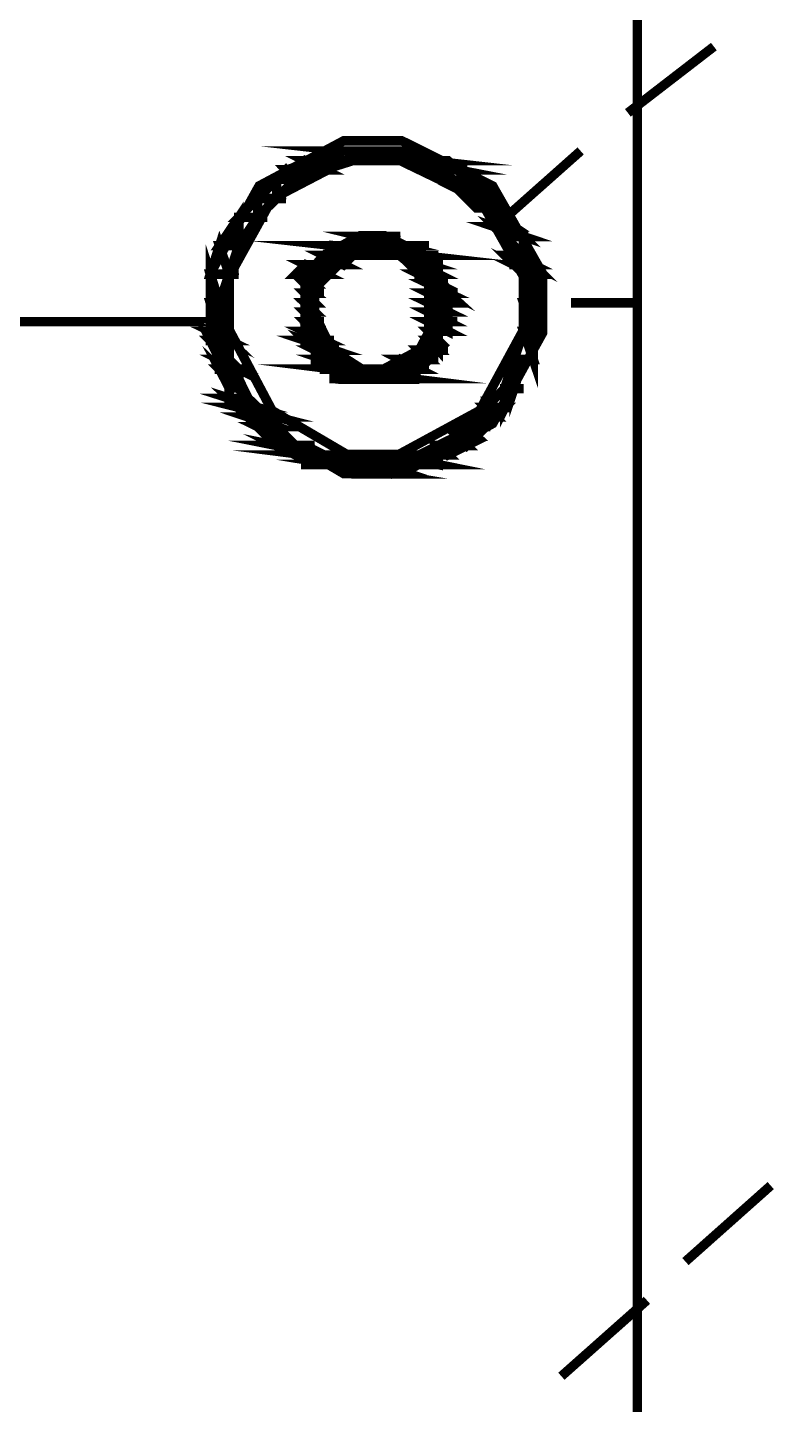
# Model space of a CAD drawing. Extents: x 0 to 210, y 0 to 297.
# Drawn here: x 144.78 to 148.12, y 234.61 to 240.76 of the extents above; entities that cross this region are included whole.
import ezdxf

# ---------------------------------------------------------------- set-up
doc = ezdxf.new("R2010")
doc.units = 0
doc.header["$MEASUREMENT"] = 0
doc.layers.add('C00-00-00-BLACK', color=7, linetype='Continuous')
doc.layers.add('CFF-00-00', color=1, linetype='Continuous')

msp = doc.modelspace()

# ---------------------------------------------------------------- linework, layer by layer
at = {"layer": 'C00-00-00-BLACK', "const_width": 0.0423}
for points in [[(147.505, 231.648), (147.505, 251.699)], [(147.463, 240.38), (147.847, 240.676)], [(146.87, 239.871), (147.252, 240.21)], [(147.209, 239.532), (147.505, 239.532)], [(147.72, 235.252), (148.101, 235.591)], [(147.166, 234.74), (147.548, 235.079)]]:
    msp.add_lwpolyline(points, dxfattribs=at)
for points in [[(147.082, 239.532), (147.082, 239.663), (146.859, 240.054), (146.454, 240.255), (146.32, 240.255), (146.193, 240.255), (145.816, 240.054), (145.598, 239.663), (145.598, 239.532), (145.598, 239.398), (145.816, 238.993), (146.193, 238.77), (146.32, 238.77), (146.454, 238.77), (146.859, 238.993), (147.082, 239.398), (147.082, 239.532)], [(146.49, 240.21), (146.193, 240.21), (146.574, 240.167), (146.49, 240.21)], [(146.193, 240.21), (146.574, 240.167), (146.064, 240.167), (146.193, 240.21)], [(146.235, 240.21), (146.49, 240.21), (146.193, 240.21), (146.235, 240.21)], [(146.32, 240.21), (146.447, 240.21), (146.235, 240.21), (146.32, 240.21)], [(146.447, 240.21), (146.235, 240.21), (146.49, 240.21), (146.447, 240.21)], [(146.997, 239.532), (146.997, 239.649), (146.801, 239.996), (146.44, 240.17), (146.32, 240.17), (146.208, 240.17), (145.874, 239.996), (145.682, 239.649), (145.682, 239.532), (145.682, 239.412), (145.874, 239.051), (146.208, 238.855), (146.32, 238.855), (146.44, 238.855), (146.801, 239.051), (146.997, 239.412), (146.997, 239.532)], [(146.021, 240.167), (146.105, 240.126), (145.978, 240.126), (146.021, 240.167)], [(146.235, 240.167), (146.021, 240.167), (146.105, 240.126), (146.235, 240.167)], [(146.064, 240.167), (146.616, 240.167), (146.021, 240.167), (146.064, 240.167)], [(146.021, 240.167), (146.616, 240.167), (146.659, 240.167), (146.021, 240.167)], [(146.616, 240.167), (146.659, 240.167), (146.021, 240.167), (146.616, 240.167)], [(146.235, 240.167), (146.278, 240.167), (146.021, 240.167), (146.235, 240.167)], [(146.235, 240.167), (146.021, 240.167), (146.363, 240.167), (146.235, 240.167)], [(146.574, 240.167), (146.064, 240.167), (146.616, 240.167), (146.574, 240.167)], [(146.659, 240.167), (146.49, 240.167), (146.701, 240.126), (146.659, 240.167)], [(146.49, 240.167), (146.701, 240.126), (146.574, 240.126), (146.49, 240.167)], [(146.616, 240.167), (146.363, 240.167), (146.659, 240.167), (146.616, 240.167)], [(146.363, 240.167), (146.659, 240.167), (146.49, 240.167), (146.363, 240.167)], [(146.574, 240.126), (146.786, 240.041), (146.701, 240.041), (146.574, 240.126)], [(145.894, 240.083), (145.894, 239.998), (145.809, 239.998), (145.894, 240.083)], [(145.936, 240.126), (145.978, 240.083), (145.894, 240.083), (145.936, 240.126)], [(145.978, 240.083), (145.894, 240.083), (145.894, 239.998), (145.978, 240.083)], [(146.064, 240.126), (145.936, 240.126), (145.978, 240.083), (146.064, 240.126)], [(145.978, 240.126), (146.064, 240.126), (145.934, 240.126), (145.978, 240.126)], [(146.105, 240.126), (145.978, 240.126), (146.064, 240.126), (146.105, 240.126)], [(146.701, 240.126), (146.574, 240.126), (146.786, 240.041), (146.701, 240.126)], [(146.574, 240.126), (146.703, 240.126), (146.746, 240.126), (146.574, 240.126)], [(146.703, 240.126), (146.746, 240.126), (146.574, 240.126), (146.703, 240.126)], [(146.701, 240.041), (146.87, 239.956), (146.786, 239.956), (146.701, 240.041)], [(145.809, 239.998), (145.809, 239.914), (145.725, 239.914), (145.809, 239.998)], [(146.827, 240.041), (146.701, 240.041), (146.87, 239.956), (146.827, 240.041)], [(146.827, 240.041), (146.87, 240.041), (146.701, 240.041), (146.827, 240.041)], [(146.827, 240.041), (146.701, 240.041), (146.786, 240.041), (146.827, 240.041)], [(145.725, 239.914), (145.725, 239.787), (145.639, 239.787), (145.725, 239.914)], [(145.809, 239.998), (145.894, 239.998), (145.936, 239.998), (145.809, 239.998)], [(145.894, 239.998), (145.936, 239.998), (145.809, 239.998), (145.894, 239.998)], [(145.894, 239.998), (145.809, 239.998), (145.809, 239.914), (145.894, 239.998)], [(146.827, 239.956), (146.955, 239.871), (146.87, 239.871), (146.827, 239.956)], [(145.725, 239.914), (145.809, 239.914), (145.852, 239.914), (145.725, 239.914)], [(145.809, 239.914), (145.852, 239.914), (145.725, 239.914), (145.809, 239.914)], [(145.809, 239.914), (145.725, 239.914), (145.725, 239.787), (145.809, 239.914)], [(146.913, 239.956), (146.827, 239.956), (146.955, 239.871), (146.913, 239.956)], [(146.87, 239.956), (146.786, 239.956), (146.913, 239.956), (146.87, 239.956)], [(146.786, 239.956), (146.913, 239.956), (146.827, 239.956), (146.786, 239.956)], [(146.87, 239.871), (146.997, 239.828), (146.913, 239.828), (146.87, 239.871)], [(146.913, 239.828), (146.997, 239.744), (146.955, 239.744), (146.913, 239.828)], [(146.955, 239.871), (146.87, 239.871), (146.997, 239.828), (146.955, 239.871)], [(145.639, 239.787), (145.682, 239.66), (145.598, 239.66), (145.639, 239.787)], [(145.598, 239.66), (145.639, 239.532), (145.598, 239.532), (145.598, 239.66)], [(145.725, 239.787), (145.639, 239.787), (145.682, 239.66), (145.725, 239.787)], [(145.639, 239.787), (145.725, 239.787), (145.767, 239.787), (145.639, 239.787)], [(145.725, 239.787), (145.767, 239.787), (145.639, 239.787), (145.725, 239.787)], [(146.531, 239.787), (146.151, 239.787), (146.531, 239.744), (146.531, 239.787)], [(146.659, 239.532), (146.659, 239.586), (146.553, 239.746), (146.378, 239.831), (146.32, 239.831), (146.266, 239.831), (146.108, 239.746), (146.024, 239.586), (146.024, 239.532), (146.024, 239.474), (146.108, 239.3), (146.266, 239.194), (146.32, 239.194), (146.378, 239.194), (146.553, 239.3), (146.659, 239.474), (146.659, 239.532)], [(146.616, 239.532), (146.616, 239.597), (146.393, 239.787), (146.32, 239.787), (146.255, 239.787), (146.064, 239.597), (146.064, 239.532), (146.064, 239.48), (146.142, 239.321), (146.275, 239.236), (146.32, 239.236), (146.372, 239.236), (146.531, 239.321), (146.616, 239.48), (146.616, 239.532)], [(146.278, 239.828), (146.447, 239.787), (146.193, 239.787), (146.278, 239.828)], [(146.404, 239.828), (146.278, 239.828), (146.447, 239.787), (146.404, 239.828)], [(146.151, 239.787), (146.531, 239.744), (146.151, 239.744), (146.151, 239.787)], [(146.193, 239.787), (146.49, 239.787), (146.151, 239.787), (146.193, 239.787)], [(146.531, 239.787), (146.574, 239.787), (146.151, 239.787), (146.531, 239.787)], [(146.531, 239.787), (146.151, 239.787), (146.49, 239.787), (146.531, 239.787)], [(146.447, 239.787), (146.193, 239.787), (146.447, 239.787)], [(146.193, 239.787), (146.447, 239.787), (146.49, 239.787), (146.193, 239.787)], [(146.447, 239.787), (146.193, 239.787), (146.49, 239.787), (146.447, 239.787)], [(146.32, 239.828), (146.363, 239.828), (146.278, 239.828), (146.32, 239.828)], [(146.404, 239.828), (146.447, 239.828), (146.278, 239.828), (146.404, 239.828)], [(146.404, 239.828), (146.278, 239.828), (146.363, 239.828), (146.404, 239.828)], [(146.997, 239.828), (146.913, 239.828), (146.997, 239.744), (146.997, 239.828)], [(146.108, 239.744), (146.193, 239.702), (146.067, 239.702), (146.108, 239.744)], [(146.235, 239.744), (146.108, 239.744), (146.193, 239.702), (146.235, 239.744)], [(146.151, 239.744), (146.235, 239.744), (146.105, 239.744), (146.151, 239.744)], [(146.235, 239.744), (146.105, 239.744), (146.235, 239.744)], [(146.105, 239.744), (146.235, 239.744), (146.278, 239.744), (146.105, 239.744)], [(146.151, 239.744), (146.28, 239.744), (146.323, 239.744), (146.151, 239.744)], [(146.28, 239.744), (146.323, 239.744), (146.151, 239.744), (146.28, 239.744)], [(146.278, 239.744), (146.32, 239.744), (146.151, 239.744), (146.278, 239.744)], [(146.278, 239.744), (146.151, 239.744), (146.32, 239.744), (146.278, 239.744)], [(146.278, 239.744), (146.151, 239.744), (146.235, 239.744), (146.278, 239.744)], [(146.531, 239.744), (146.32, 239.744), (146.531, 239.744)], [(146.32, 239.744), (146.531, 239.744), (146.363, 239.744), (146.32, 239.744)], [(146.574, 239.744), (146.447, 239.744), (146.574, 239.702), (146.574, 239.744)], [(146.363, 239.744), (146.492, 239.744), (146.534, 239.744), (146.363, 239.744)], [(146.492, 239.744), (146.534, 239.744), (146.363, 239.744), (146.492, 239.744)], [(146.531, 239.744), (146.363, 239.744), (146.531, 239.744)], [(146.363, 239.744), (146.531, 239.744), (146.404, 239.744), (146.363, 239.744)], [(146.447, 239.744), (146.574, 239.702), (146.49, 239.702), (146.447, 239.744)], [(146.531, 239.744), (146.404, 239.744), (146.574, 239.744), (146.531, 239.744)], [(146.404, 239.744), (146.574, 239.744), (146.447, 239.744), (146.404, 239.744)], [(146.531, 239.66), (146.616, 239.617), (146.574, 239.617), (146.531, 239.66)], [(146.574, 239.744), (146.447, 239.744), (146.574, 239.744)], [(146.447, 239.744), (146.574, 239.744), (146.616, 239.744), (146.447, 239.744)], [(146.531, 239.702), (146.616, 239.66), (146.531, 239.66), (146.531, 239.702)], [(146.955, 239.702), (147.04, 239.66), (146.997, 239.66), (146.955, 239.702)], [(146.997, 239.744), (146.955, 239.744), (147.04, 239.702), (146.997, 239.744)], [(146.955, 239.744), (147.04, 239.702), (146.955, 239.702), (146.955, 239.744)], [(146.997, 239.66), (147.04, 239.53), (146.997, 239.53), (146.997, 239.66)], [(145.682, 239.66), (145.598, 239.66), (145.639, 239.532), (145.682, 239.66)], [(145.598, 239.66), (145.682, 239.66), (145.725, 239.66), (145.598, 239.66)], [(145.682, 239.66), (145.725, 239.66), (145.598, 239.66), (145.682, 239.66)], [(146.024, 239.702), (146.108, 239.66), (145.981, 239.66), (146.024, 239.702)], [(146.151, 239.702), (146.024, 239.702), (146.108, 239.66), (146.151, 239.702)], [(146.105, 239.66), (146.021, 239.66), (146.064, 239.617), (146.105, 239.66)], [(146.021, 239.66), (146.064, 239.617), (146.021, 239.617), (146.021, 239.66)], [(146.021, 239.66), (146.105, 239.66), (146.148, 239.66), (146.021, 239.66)], [(146.105, 239.66), (146.148, 239.66), (146.021, 239.66), (146.105, 239.66)], [(146.105, 239.702), (146.151, 239.702), (146.064, 239.702), (146.105, 239.702)], [(146.064, 239.702), (146.148, 239.702), (146.19, 239.702), (146.064, 239.702)], [(146.148, 239.702), (146.19, 239.702), (146.064, 239.702), (146.148, 239.702)], [(146.193, 239.702), (146.105, 239.702), (146.151, 239.702), (146.193, 239.702)], [(146.616, 239.702), (146.531, 239.702), (146.616, 239.66), (146.616, 239.702)], [(146.616, 239.66), (146.531, 239.66), (146.616, 239.617), (146.616, 239.66)], [(146.574, 239.702), (146.49, 239.702), (146.616, 239.702), (146.574, 239.702)], [(146.49, 239.702), (146.616, 239.702), (146.531, 239.702), (146.49, 239.702)], [(147.04, 239.702), (146.955, 239.702), (147.04, 239.66), (147.04, 239.702)], [(147.04, 239.66), (146.997, 239.66), (147.04, 239.53), (147.04, 239.66)], [(145.598, 239.532), (145.639, 239.402), (145.598, 239.402), (145.598, 239.532)], [(146.064, 239.617), (146.021, 239.617), (146.064, 239.575), (146.064, 239.617)], [(146.021, 239.617), (146.064, 239.575), (146.021, 239.575), (146.021, 239.617)], [(146.021, 239.575), (146.064, 239.532), (146.021, 239.532), (146.021, 239.575)], [(146.616, 239.617), (146.574, 239.617), (146.662, 239.575), (146.616, 239.617)], [(146.574, 239.617), (146.662, 239.575), (146.574, 239.575), (146.574, 239.617)], [(146.616, 239.617), (146.574, 239.617), (146.616, 239.617)], [(146.574, 239.617), (146.616, 239.617), (146.659, 239.617), (146.574, 239.617)], [(146.997, 239.532), (147.04, 239.402), (146.997, 239.402), (146.997, 239.532)], [(145.639, 239.532), (145.598, 239.532), (145.639, 239.402), (145.639, 239.532)], [(145.598, 239.532), (145.639, 239.532), (145.682, 239.532), (145.598, 239.532)], [(145.639, 239.532), (145.682, 239.532), (145.598, 239.532), (145.639, 239.532)], [(146.064, 239.532), (146.021, 239.532), (146.064, 239.491), (146.064, 239.532)], [(146.064, 239.575), (146.021, 239.575), (146.064, 239.532), (146.064, 239.575)], [(146.021, 239.575), (146.064, 239.575), (146.105, 239.575), (146.021, 239.575)], [(146.064, 239.575), (146.105, 239.575), (146.021, 239.575), (146.064, 239.575)], [(146.021, 239.532), (146.064, 239.491), (146.021, 239.491), (146.021, 239.532)], [(146.659, 239.532), (146.574, 239.532), (146.659, 239.491), (146.659, 239.532)], [(146.659, 239.575), (146.574, 239.575), (146.659, 239.532), (146.659, 239.575)], [(146.574, 239.575), (146.659, 239.532), (146.574, 239.532), (146.574, 239.575)], [(146.662, 239.575), (146.574, 239.575), (146.662, 239.575)], [(146.574, 239.575), (146.662, 239.575), (146.703, 239.575), (146.574, 239.575)], [(146.574, 239.532), (146.659, 239.491), (146.574, 239.491), (146.574, 239.532)], [(147.04, 239.532), (146.997, 239.532), (147.04, 239.402), (147.04, 239.532)], [(146.997, 239.532), (147.04, 239.532), (147.082, 239.532), (146.997, 239.532)], [(147.04, 239.532), (147.082, 239.532), (146.997, 239.532), (147.04, 239.532)], [(146.064, 239.491), (146.021, 239.491), (146.064, 239.448), (146.064, 239.491)], [(146.021, 239.491), (146.064, 239.448), (146.021, 239.448), (146.021, 239.491)], [(146.021, 239.448), (146.064, 239.405), (146.021, 239.405), (146.021, 239.448)], [(146.659, 239.491), (146.574, 239.491), (146.659, 239.448), (146.659, 239.491)], [(146.574, 239.491), (146.659, 239.448), (146.574, 239.448), (146.574, 239.491)], [(145.639, 239.405), (145.598, 239.405), (145.682, 239.364), (145.639, 239.405)], [(145.598, 239.364), (145.682, 239.279), (145.639, 239.279), (145.598, 239.364)], [(145.598, 239.405), (145.682, 239.364), (145.598, 239.364), (145.598, 239.405)], [(146.064, 239.405), (146.021, 239.405), (146.108, 239.364), (146.064, 239.405)], [(146.064, 239.448), (146.021, 239.448), (146.064, 239.405), (146.064, 239.448)], [(146.064, 239.448), (146.021, 239.448), (146.064, 239.448)], [(146.021, 239.448), (146.064, 239.448), (146.105, 239.448), (146.021, 239.448)], [(146.021, 239.405), (146.108, 239.364), (146.021, 239.364), (146.021, 239.405)], [(146.064, 239.405), (146.021, 239.405), (146.064, 239.405)], [(146.021, 239.405), (146.064, 239.405), (146.105, 239.405), (146.021, 239.405)], [(146.659, 239.448), (146.574, 239.448), (146.659, 239.405), (146.659, 239.448)], [(146.616, 239.405), (146.574, 239.405), (146.616, 239.364), (146.616, 239.405)], [(146.574, 239.448), (146.659, 239.405), (146.574, 239.405), (146.574, 239.448)], [(146.574, 239.448), (146.659, 239.448), (146.701, 239.448), (146.574, 239.448)], [(146.659, 239.448), (146.701, 239.448), (146.574, 239.448), (146.659, 239.448)], [(146.574, 239.405), (146.616, 239.364), (146.574, 239.364), (146.574, 239.405)], [(146.616, 239.405), (146.659, 239.405), (146.574, 239.405), (146.616, 239.405)], [(146.616, 239.405), (146.574, 239.405), (146.659, 239.405), (146.616, 239.405)], [(146.997, 239.405), (147.04, 239.279), (146.955, 239.279), (146.997, 239.405)], [(147.04, 239.405), (146.997, 239.405), (147.04, 239.279), (147.04, 239.405)], [(146.997, 239.405), (147.04, 239.405), (147.082, 239.405), (146.997, 239.405)], [(147.04, 239.405), (147.082, 239.405), (146.997, 239.405), (147.04, 239.405)], [(145.682, 239.364), (145.598, 239.364), (145.682, 239.279), (145.682, 239.364)], [(146.105, 239.364), (146.021, 239.364), (146.148, 239.321), (146.105, 239.364)], [(146.021, 239.364), (146.148, 239.321), (146.064, 239.321), (146.021, 239.364)], [(146.108, 239.364), (146.021, 239.364), (146.108, 239.364)], [(146.021, 239.364), (146.108, 239.364), (146.151, 239.364), (146.021, 239.364)], [(146.574, 239.364), (146.616, 239.321), (146.531, 239.321), (146.574, 239.364)], [(146.616, 239.364), (146.574, 239.364), (146.616, 239.321), (146.616, 239.364)], [(146.955, 239.279), (146.955, 239.152), (146.913, 239.152), (146.955, 239.279)], [(145.682, 239.279), (145.639, 239.279), (145.725, 239.236), (145.682, 239.279)], [(145.639, 239.236), (145.725, 239.152), (145.682, 239.152), (145.639, 239.236)], [(145.639, 239.279), (145.725, 239.236), (145.639, 239.236), (145.639, 239.279)], [(146.151, 239.321), (146.067, 239.321), (146.151, 239.279), (146.151, 239.321)], [(146.067, 239.321), (146.151, 239.279), (146.067, 239.279), (146.067, 239.321)], [(146.108, 239.279), (146.235, 239.236), (146.108, 239.236), (146.108, 239.279)], [(146.447, 239.279), (146.531, 239.236), (146.404, 239.236), (146.447, 239.279)], [(146.531, 239.321), (146.574, 239.279), (146.49, 239.279), (146.531, 239.321)], [(146.616, 239.321), (146.531, 239.321), (146.574, 239.279), (146.616, 239.321)], [(146.616, 239.321), (146.531, 239.321), (146.616, 239.321)], [(146.531, 239.321), (146.616, 239.321), (146.659, 239.321), (146.531, 239.321)], [(145.725, 239.236), (145.639, 239.236), (145.725, 239.152), (145.725, 239.236)], [(145.682, 239.191), (145.767, 239.106), (145.682, 239.106), (145.682, 239.191)], [(146.531, 239.236), (146.151, 239.236), (146.49, 239.194), (146.531, 239.236)], [(146.193, 239.279), (146.108, 239.279), (146.235, 239.236), (146.193, 239.279)], [(146.151, 239.279), (146.067, 239.279), (146.151, 239.279)], [(146.067, 239.279), (146.151, 239.279), (146.193, 239.279), (146.067, 239.279)], [(146.151, 239.279), (146.067, 239.279), (146.193, 239.279), (146.151, 239.279)], [(146.067, 239.279), (146.193, 239.279), (146.108, 239.279), (146.067, 239.279)], [(146.278, 239.236), (146.105, 239.236), (146.32, 239.236), (146.278, 239.236)], [(146.105, 239.236), (146.32, 239.236), (146.151, 239.236), (146.105, 239.236)], [(146.278, 239.236), (146.32, 239.236), (146.108, 239.236), (146.278, 239.236)], [(146.278, 239.236), (146.108, 239.236), (146.235, 239.236), (146.278, 239.236)], [(146.151, 239.236), (146.49, 239.194), (146.151, 239.194), (146.151, 239.236)], [(146.151, 239.236), (146.28, 239.236), (146.323, 239.236), (146.151, 239.236)], [(146.28, 239.236), (146.323, 239.236), (146.151, 239.236), (146.28, 239.236)], [(146.363, 239.236), (146.531, 239.236), (146.32, 239.236), (146.363, 239.236)], [(146.404, 239.236), (146.531, 239.236), (146.363, 239.236), (146.404, 239.236)], [(146.531, 239.236), (146.363, 239.236), (146.531, 239.236)], [(146.363, 239.236), (146.531, 239.236), (146.574, 239.236), (146.363, 239.236)], [(146.531, 239.236), (146.363, 239.236), (146.531, 239.236)], [(146.574, 239.279), (146.447, 239.279), (146.531, 239.236), (146.574, 239.279)], [(146.531, 239.236), (146.404, 239.236), (146.531, 239.236)], [(146.49, 239.279), (146.574, 239.279), (146.447, 239.279), (146.49, 239.279)], [(146.49, 239.279), (146.574, 239.279), (146.616, 239.279), (146.49, 239.279)], [(146.574, 239.279), (146.616, 239.279), (146.49, 239.279), (146.574, 239.279)], [(146.574, 239.279), (146.49, 239.279), (146.574, 239.279)], [(146.997, 239.279), (147.04, 239.279), (146.955, 239.279), (146.997, 239.279)], [(146.997, 239.279), (146.955, 239.279), (147.04, 239.279), (146.997, 239.279)], [(146.997, 239.279), (146.955, 239.279), (146.955, 239.152), (146.997, 239.279)], [(145.725, 239.191), (145.682, 239.191), (145.767, 239.106), (145.725, 239.191)], [(146.49, 239.194), (146.151, 239.194), (146.193, 239.194), (146.49, 239.194)], [(146.151, 239.191), (146.49, 239.191), (146.531, 239.191), (146.151, 239.191)], [(146.49, 239.191), (146.193, 239.191), (146.404, 239.191), (146.49, 239.191)], [(146.193, 239.191), (146.404, 239.191), (146.235, 239.191), (146.193, 239.191)], [(146.404, 239.191), (146.235, 239.191), (146.404, 239.191)], [(146.235, 239.191), (146.404, 239.191), (146.447, 239.191), (146.235, 239.191)], [(146.363, 239.191), (146.278, 239.191), (146.235, 239.191), (146.363, 239.191)], [(146.235, 239.191), (146.404, 239.191), (146.363, 239.191), (146.235, 239.191)], [(146.363, 239.191), (146.404, 239.191), (146.278, 239.191), (146.363, 239.191)], [(146.913, 239.149), (146.913, 239.065), (146.827, 239.065), (146.913, 239.149)], [(145.767, 239.106), (145.682, 239.106), (145.809, 239.065), (145.767, 239.106)], [(145.682, 239.106), (145.809, 239.065), (145.725, 239.065), (145.682, 239.106)], [(146.913, 239.149), (146.955, 239.149), (146.997, 239.149), (146.913, 239.149)], [(146.955, 239.149), (146.997, 239.149), (146.913, 239.149), (146.955, 239.149)], [(146.955, 239.149), (146.913, 239.149), (146.913, 239.065), (146.955, 239.149)], [(145.809, 239.065), (145.725, 239.065), (145.894, 239.022), (145.809, 239.065)], [(145.725, 239.065), (145.894, 239.022), (145.767, 239.022), (145.725, 239.065)], [(145.767, 239.022), (145.894, 238.979), (145.809, 238.979), (145.767, 239.022)], [(146.913, 239.065), (146.827, 239.065), (146.87, 239.022), (146.913, 239.065)], [(146.827, 239.065), (146.87, 239.022), (146.827, 239.022), (146.827, 239.065)], [(145.894, 239.022), (145.767, 239.022), (145.894, 238.979), (145.894, 239.022)], [(145.809, 238.979), (145.978, 238.895), (145.894, 238.895), (145.809, 238.979)], [(145.894, 238.979), (145.809, 238.979), (145.978, 238.895), (145.894, 238.979)], [(146.743, 238.979), (146.786, 238.937), (146.701, 238.937), (146.743, 238.979)], [(146.827, 239.022), (146.827, 238.979), (146.743, 238.979), (146.827, 239.022)], [(146.827, 238.979), (146.743, 238.979), (146.786, 238.937), (146.827, 238.979)], [(146.87, 239.022), (146.827, 239.022), (146.827, 238.979), (146.87, 239.022)], [(145.894, 238.895), (146.105, 238.853), (145.978, 238.853), (145.894, 238.895)], [(146.701, 238.937), (146.743, 238.895), (146.616, 238.895), (146.701, 238.937)], [(146.786, 238.937), (146.701, 238.937), (146.743, 238.895), (146.786, 238.937)], [(146.021, 238.895), (145.894, 238.895), (146.105, 238.853), (146.021, 238.895)], [(146.235, 238.853), (146.024, 238.853), (146.363, 238.81), (146.235, 238.853)], [(146.021, 238.895), (146.064, 238.895), (145.894, 238.895), (146.021, 238.895)], [(146.021, 238.895), (145.894, 238.895), (145.978, 238.895), (146.021, 238.895)], [(146.105, 238.853), (145.978, 238.853), (146.193, 238.853), (146.105, 238.853)], [(145.978, 238.853), (146.193, 238.853), (146.021, 238.853), (145.978, 238.853)], [(146.235, 238.853), (146.278, 238.853), (146.021, 238.853), (146.235, 238.853)], [(146.235, 238.853), (146.021, 238.853), (146.193, 238.853), (146.235, 238.853)], [(146.024, 238.853), (146.363, 238.81), (146.024, 238.81), (146.024, 238.853)], [(146.616, 238.853), (146.404, 238.853), (146.616, 238.81), (146.616, 238.853)], [(146.404, 238.853), (146.616, 238.81), (146.363, 238.81), (146.404, 238.853)], [(146.49, 238.853), (146.616, 238.853), (146.404, 238.853), (146.49, 238.853)], [(146.616, 238.895), (146.659, 238.853), (146.531, 238.853), (146.616, 238.895)], [(146.531, 238.853), (146.659, 238.853), (146.49, 238.853), (146.531, 238.853)], [(146.659, 238.853), (146.49, 238.853), (146.616, 238.853), (146.659, 238.853)], [(146.659, 238.853), (146.531, 238.853), (146.659, 238.853)], [(146.743, 238.895), (146.616, 238.895), (146.659, 238.853), (146.743, 238.895)], [(146.49, 238.81), (146.151, 238.81), (146.404, 238.768), (146.49, 238.81)], [(146.616, 238.81), (146.021, 238.81), (146.531, 238.81), (146.616, 238.81)], [(146.021, 238.81), (146.531, 238.81), (146.105, 238.81), (146.021, 238.81)], [(146.151, 238.81), (146.404, 238.768), (146.235, 238.768), (146.151, 238.81)], [(146.531, 238.81), (146.105, 238.81), (146.49, 238.81), (146.531, 238.81)], [(146.105, 238.81), (146.49, 238.81), (146.151, 238.81), (146.105, 238.81)], [(146.235, 238.768), (146.404, 238.768), (146.278, 238.768), (146.235, 238.768)]]:
    msp.add_lwpolyline(points, close=True, dxfattribs=at)
at = {"layer": 'C00-00-00-BLACK'}
for points in [[(146.021, 240.167), (146.105, 240.126), (145.978, 240.126), (146.021, 240.167)], [(146.064, 240.167), (146.616, 240.167), (146.021, 240.167), (146.064, 240.167)], [(146.021, 240.167), (146.616, 240.167), (146.659, 240.167), (146.021, 240.167)], [(146.616, 240.167), (146.659, 240.167), (146.021, 240.167), (146.616, 240.167)], [(146.235, 240.167), (146.278, 240.167), (146.021, 240.167), (146.235, 240.167)], [(146.235, 240.167), (146.021, 240.167), (146.363, 240.167), (146.235, 240.167)], [(146.235, 240.167), (146.021, 240.167), (146.105, 240.126), (146.235, 240.167)], [(146.193, 240.21), (146.574, 240.167), (146.064, 240.167), (146.193, 240.21)], [(146.574, 240.167), (146.064, 240.167), (146.616, 240.167), (146.574, 240.167)], [(146.235, 240.21), (146.49, 240.21), (146.193, 240.21), (146.235, 240.21)], [(146.49, 240.21), (146.193, 240.21), (146.574, 240.167), (146.49, 240.21)], [(146.32, 240.21), (146.447, 240.21), (146.235, 240.21), (146.32, 240.21)], [(146.447, 240.21), (146.235, 240.21), (146.49, 240.21), (146.447, 240.21)], [(146.616, 240.167), (146.363, 240.167), (146.659, 240.167), (146.616, 240.167)], [(146.363, 240.167), (146.659, 240.167), (146.49, 240.167), (146.363, 240.167)], [(146.659, 240.167), (146.49, 240.167), (146.701, 240.126), (146.659, 240.167)], [(146.49, 240.167), (146.701, 240.126), (146.574, 240.126), (146.49, 240.167)], [(145.936, 240.126), (145.978, 240.083), (145.894, 240.083), (145.936, 240.126)], [(145.978, 240.126), (146.064, 240.126), (145.934, 240.126), (145.978, 240.126)], [(146.064, 240.126), (145.936, 240.126), (145.978, 240.083), (146.064, 240.126)], [(146.105, 240.126), (145.978, 240.126), (146.064, 240.126), (146.105, 240.126)], [(146.574, 240.126), (146.703, 240.126), (146.746, 240.126), (146.574, 240.126)], [(146.703, 240.126), (146.746, 240.126), (146.574, 240.126), (146.703, 240.126)], [(146.701, 240.126), (146.574, 240.126), (146.786, 240.041), (146.701, 240.126)], [(146.574, 240.126), (146.786, 240.041), (146.701, 240.041), (146.574, 240.126)], [(145.894, 240.083), (145.894, 239.998), (145.809, 239.998), (145.894, 240.083)], [(145.978, 240.083), (145.894, 240.083), (145.894, 239.998), (145.978, 240.083)], [(146.827, 240.041), (146.87, 240.041), (146.701, 240.041), (146.827, 240.041)], [(146.827, 240.041), (146.701, 240.041), (146.786, 240.041), (146.827, 240.041)], [(146.827, 240.041), (146.701, 240.041), (146.87, 239.956), (146.827, 240.041)], [(146.701, 240.041), (146.87, 239.956), (146.786, 239.956), (146.701, 240.041)], [(145.809, 239.998), (145.809, 239.914), (145.725, 239.914), (145.809, 239.998)], [(145.809, 239.998), (145.894, 239.998), (145.936, 239.998), (145.809, 239.998)], [(145.894, 239.998), (145.936, 239.998), (145.809, 239.998), (145.894, 239.998)], [(145.894, 239.998), (145.809, 239.998), (145.809, 239.914), (145.894, 239.998)], [(146.87, 239.956), (146.786, 239.956), (146.913, 239.956), (146.87, 239.956)], [(146.786, 239.956), (146.913, 239.956), (146.827, 239.956), (146.786, 239.956)], [(146.913, 239.956), (146.827, 239.956), (146.955, 239.871), (146.913, 239.956)], [(146.827, 239.956), (146.955, 239.871), (146.87, 239.871), (146.827, 239.956)], [(145.725, 239.914), (145.725, 239.787), (145.639, 239.787), (145.725, 239.914)], [(145.725, 239.914), (145.809, 239.914), (145.852, 239.914), (145.725, 239.914)], [(145.809, 239.914), (145.852, 239.914), (145.725, 239.914), (145.809, 239.914)], [(145.809, 239.914), (145.725, 239.914), (145.725, 239.787), (145.809, 239.914)], [(146.955, 239.871), (146.87, 239.871), (146.997, 239.828), (146.955, 239.871)], [(146.87, 239.871), (146.997, 239.828), (146.913, 239.828), (146.87, 239.871)], [(146.278, 239.828), (146.447, 239.787), (146.193, 239.787), (146.278, 239.828)], [(146.32, 239.828), (146.363, 239.828), (146.278, 239.828), (146.32, 239.828)], [(146.404, 239.828), (146.447, 239.828), (146.278, 239.828), (146.404, 239.828)], [(146.404, 239.828), (146.278, 239.828), (146.363, 239.828), (146.404, 239.828)], [(146.404, 239.828), (146.278, 239.828), (146.447, 239.787), (146.404, 239.828)], [(146.997, 239.828), (146.913, 239.828), (146.997, 239.744), (146.997, 239.828)], [(146.913, 239.828), (146.997, 239.744), (146.955, 239.744), (146.913, 239.828)], [(145.639, 239.787), (145.682, 239.66), (145.598, 239.66), (145.639, 239.787)], [(145.639, 239.787), (145.725, 239.787), (145.767, 239.787), (145.639, 239.787)], [(145.725, 239.787), (145.767, 239.787), (145.639, 239.787), (145.725, 239.787)], [(145.725, 239.787), (145.639, 239.787), (145.682, 239.66), (145.725, 239.787)], [(146.108, 239.744), (146.193, 239.702), (146.067, 239.702), (146.108, 239.744)], [(146.151, 239.744), (146.235, 239.744), (146.105, 239.744), (146.151, 239.744)], [(146.235, 239.744), (146.105, 239.744), (146.235, 239.744)], [(146.105, 239.744), (146.235, 239.744), (146.278, 239.744), (146.105, 239.744)], [(146.235, 239.744), (146.108, 239.744), (146.193, 239.702), (146.235, 239.744)], [(146.193, 239.787), (146.49, 239.787), (146.151, 239.787), (146.193, 239.787)], [(146.531, 239.787), (146.574, 239.787), (146.151, 239.787), (146.531, 239.787)], [(146.531, 239.787), (146.151, 239.787), (146.49, 239.787), (146.531, 239.787)], [(146.531, 239.787), (146.151, 239.787), (146.531, 239.744), (146.531, 239.787)], [(146.151, 239.787), (146.531, 239.744), (146.151, 239.744), (146.151, 239.787)], [(146.151, 239.744), (146.28, 239.744), (146.323, 239.744), (146.151, 239.744)], [(146.28, 239.744), (146.323, 239.744), (146.151, 239.744), (146.28, 239.744)], [(146.278, 239.744), (146.32, 239.744), (146.151, 239.744), (146.278, 239.744)], [(146.278, 239.744), (146.151, 239.744), (146.32, 239.744), (146.278, 239.744)], [(146.278, 239.744), (146.151, 239.744), (146.235, 239.744), (146.278, 239.744)], [(146.447, 239.787), (146.193, 239.787), (146.447, 239.787)], [(146.193, 239.787), (146.447, 239.787), (146.49, 239.787), (146.193, 239.787)], [(146.447, 239.787), (146.193, 239.787), (146.49, 239.787), (146.447, 239.787)], [(146.531, 239.744), (146.32, 239.744), (146.531, 239.744)], [(146.32, 239.744), (146.531, 239.744), (146.363, 239.744), (146.32, 239.744)], [(146.363, 239.744), (146.492, 239.744), (146.534, 239.744), (146.363, 239.744)], [(146.492, 239.744), (146.534, 239.744), (146.363, 239.744), (146.492, 239.744)], [(146.531, 239.744), (146.363, 239.744), (146.531, 239.744)], [(146.363, 239.744), (146.531, 239.744), (146.404, 239.744), (146.363, 239.744)], [(146.531, 239.744), (146.404, 239.744), (146.574, 239.744), (146.531, 239.744)], [(146.404, 239.744), (146.574, 239.744), (146.447, 239.744), (146.404, 239.744)], [(146.574, 239.744), (146.447, 239.744), (146.574, 239.744)], [(146.447, 239.744), (146.574, 239.744), (146.616, 239.744), (146.447, 239.744)], [(146.574, 239.744), (146.447, 239.744), (146.574, 239.702), (146.574, 239.744)], [(146.447, 239.744), (146.574, 239.702), (146.49, 239.702), (146.447, 239.744)], [(146.997, 239.744), (146.955, 239.744), (147.04, 239.702), (146.997, 239.744)], [(146.955, 239.744), (147.04, 239.702), (146.955, 239.702), (146.955, 239.744)], [(146.024, 239.702), (146.108, 239.66), (145.981, 239.66), (146.024, 239.702)], [(146.151, 239.702), (146.024, 239.702), (146.108, 239.66), (146.151, 239.702)], [(146.105, 239.702), (146.151, 239.702), (146.064, 239.702), (146.105, 239.702)], [(146.064, 239.702), (146.148, 239.702), (146.19, 239.702), (146.064, 239.702)], [(146.148, 239.702), (146.19, 239.702), (146.064, 239.702), (146.148, 239.702)], [(146.193, 239.702), (146.105, 239.702), (146.151, 239.702), (146.193, 239.702)], [(146.574, 239.702), (146.49, 239.702), (146.616, 239.702), (146.574, 239.702)], [(146.49, 239.702), (146.616, 239.702), (146.531, 239.702), (146.49, 239.702)], [(146.616, 239.702), (146.531, 239.702), (146.616, 239.66), (146.616, 239.702)], [(146.531, 239.702), (146.616, 239.66), (146.531, 239.66), (146.531, 239.702)], [(147.04, 239.702), (146.955, 239.702), (147.04, 239.66), (147.04, 239.702)], [(146.955, 239.702), (147.04, 239.66), (146.997, 239.66), (146.955, 239.702)], [(145.598, 239.66), (145.682, 239.66), (145.725, 239.66), (145.598, 239.66)], [(145.682, 239.66), (145.725, 239.66), (145.598, 239.66), (145.682, 239.66)], [(145.682, 239.66), (145.598, 239.66), (145.639, 239.532), (145.682, 239.66)], [(145.598, 239.66), (145.639, 239.532), (145.598, 239.532), (145.598, 239.66)], [(146.021, 239.66), (146.105, 239.66), (146.148, 239.66), (146.021, 239.66)], [(146.105, 239.66), (146.148, 239.66), (146.021, 239.66), (146.105, 239.66)], [(146.105, 239.66), (146.021, 239.66), (146.064, 239.617), (146.105, 239.66)], [(146.021, 239.66), (146.064, 239.617), (146.021, 239.617), (146.021, 239.66)], [(146.064, 239.617), (146.021, 239.617), (146.064, 239.575), (146.064, 239.617)], [(146.021, 239.617), (146.064, 239.575), (146.021, 239.575), (146.021, 239.617)], [(146.616, 239.66), (146.531, 239.66), (146.616, 239.617), (146.616, 239.66)], [(146.531, 239.66), (146.616, 239.617), (146.574, 239.617), (146.531, 239.66)], [(146.616, 239.617), (146.574, 239.617), (146.616, 239.617)], [(146.574, 239.617), (146.616, 239.617), (146.659, 239.617), (146.574, 239.617)], [(146.616, 239.617), (146.574, 239.617), (146.662, 239.575), (146.616, 239.617)], [(146.574, 239.617), (146.662, 239.575), (146.574, 239.575), (146.574, 239.617)], [(147.04, 239.66), (146.997, 239.66), (147.04, 239.53), (147.04, 239.66)], [(146.997, 239.66), (147.04, 239.53), (146.997, 239.53), (146.997, 239.66)], [(146.021, 239.575), (146.064, 239.575), (146.105, 239.575), (146.021, 239.575)], [(146.064, 239.575), (146.105, 239.575), (146.021, 239.575), (146.064, 239.575)], [(146.064, 239.575), (146.021, 239.575), (146.064, 239.532), (146.064, 239.575)], [(146.021, 239.575), (146.064, 239.532), (146.021, 239.532), (146.021, 239.575)], [(146.662, 239.575), (146.574, 239.575), (146.662, 239.575)], [(146.574, 239.575), (146.662, 239.575), (146.703, 239.575), (146.574, 239.575)], [(146.659, 239.575), (146.574, 239.575), (146.659, 239.532), (146.659, 239.575)], [(146.574, 239.575), (146.659, 239.532), (146.574, 239.532), (146.574, 239.575)], [(145.598, 239.532), (145.639, 239.532), (145.682, 239.532), (145.598, 239.532)], [(145.639, 239.532), (145.682, 239.532), (145.598, 239.532), (145.639, 239.532)], [(145.639, 239.532), (145.598, 239.532), (145.639, 239.402), (145.639, 239.532)], [(145.598, 239.532), (145.639, 239.402), (145.598, 239.402), (145.598, 239.532)], [(146.064, 239.532), (146.021, 239.532), (146.064, 239.491), (146.064, 239.532)], [(146.021, 239.532), (146.064, 239.491), (146.021, 239.491), (146.021, 239.532)], [(146.064, 239.491), (146.021, 239.491), (146.064, 239.448), (146.064, 239.491)], [(146.021, 239.491), (146.064, 239.448), (146.021, 239.448), (146.021, 239.491)], [(146.659, 239.532), (146.574, 239.532), (146.659, 239.491), (146.659, 239.532)], [(146.574, 239.532), (146.659, 239.491), (146.574, 239.491), (146.574, 239.532)], [(146.659, 239.491), (146.574, 239.491), (146.659, 239.448), (146.659, 239.491)], [(146.574, 239.491), (146.659, 239.448), (146.574, 239.448), (146.574, 239.491)], [(146.997, 239.532), (147.04, 239.532), (147.082, 239.532), (146.997, 239.532)], [(147.04, 239.532), (147.082, 239.532), (146.997, 239.532), (147.04, 239.532)], [(147.04, 239.532), (146.997, 239.532), (147.04, 239.402), (147.04, 239.532)], [(146.997, 239.532), (147.04, 239.402), (146.997, 239.402), (146.997, 239.532)], [(146.064, 239.448), (146.021, 239.448), (146.064, 239.448)], [(146.021, 239.448), (146.064, 239.448), (146.105, 239.448), (146.021, 239.448)], [(146.064, 239.448), (146.021, 239.448), (146.064, 239.405), (146.064, 239.448)], [(146.021, 239.448), (146.064, 239.405), (146.021, 239.405), (146.021, 239.448)], [(146.574, 239.448), (146.659, 239.448), (146.701, 239.448), (146.574, 239.448)], [(146.659, 239.448), (146.701, 239.448), (146.574, 239.448), (146.659, 239.448)], [(146.659, 239.448), (146.574, 239.448), (146.659, 239.405), (146.659, 239.448)], [(146.574, 239.448), (146.659, 239.405), (146.574, 239.405), (146.574, 239.448)], [(145.639, 239.405), (145.598, 239.405), (145.682, 239.364), (145.639, 239.405)], [(145.598, 239.405), (145.682, 239.364), (145.598, 239.364), (145.598, 239.405)], [(146.064, 239.405), (146.021, 239.405), (146.064, 239.405)], [(146.021, 239.405), (146.064, 239.405), (146.105, 239.405), (146.021, 239.405)], [(146.064, 239.405), (146.021, 239.405), (146.108, 239.364), (146.064, 239.405)], [(146.021, 239.405), (146.108, 239.364), (146.021, 239.364), (146.021, 239.405)], [(146.616, 239.405), (146.659, 239.405), (146.574, 239.405), (146.616, 239.405)], [(146.616, 239.405), (146.574, 239.405), (146.659, 239.405), (146.616, 239.405)], [(146.616, 239.405), (146.574, 239.405), (146.616, 239.364), (146.616, 239.405)], [(146.574, 239.405), (146.616, 239.364), (146.574, 239.364), (146.574, 239.405)], [(146.997, 239.405), (147.04, 239.279), (146.955, 239.279), (146.997, 239.405)], [(146.997, 239.405), (147.04, 239.405), (147.082, 239.405), (146.997, 239.405)], [(147.04, 239.405), (147.082, 239.405), (146.997, 239.405), (147.04, 239.405)], [(147.04, 239.405), (146.997, 239.405), (147.04, 239.279), (147.04, 239.405)], [(145.682, 239.364), (145.598, 239.364), (145.682, 239.279), (145.682, 239.364)], [(145.598, 239.364), (145.682, 239.279), (145.639, 239.279), (145.598, 239.364)], [(146.108, 239.364), (146.021, 239.364), (146.108, 239.364)], [(146.021, 239.364), (146.108, 239.364), (146.151, 239.364), (146.021, 239.364)], [(146.105, 239.364), (146.021, 239.364), (146.148, 239.321), (146.105, 239.364)], [(146.021, 239.364), (146.148, 239.321), (146.064, 239.321), (146.021, 239.364)], [(146.151, 239.321), (146.067, 239.321), (146.151, 239.279), (146.151, 239.321)], [(146.067, 239.321), (146.151, 239.279), (146.067, 239.279), (146.067, 239.321)], [(146.531, 239.321), (146.574, 239.279), (146.49, 239.279), (146.531, 239.321)], [(146.574, 239.364), (146.616, 239.321), (146.531, 239.321), (146.574, 239.364)], [(146.616, 239.321), (146.531, 239.321), (146.616, 239.321)], [(146.531, 239.321), (146.616, 239.321), (146.659, 239.321), (146.531, 239.321)], [(146.616, 239.321), (146.531, 239.321), (146.574, 239.279), (146.616, 239.321)], [(146.616, 239.364), (146.574, 239.364), (146.616, 239.321), (146.616, 239.364)], [(145.682, 239.279), (145.639, 239.279), (145.725, 239.236), (145.682, 239.279)], [(145.639, 239.279), (145.725, 239.236), (145.639, 239.236), (145.639, 239.279)], [(146.151, 239.279), (146.067, 239.279), (146.151, 239.279)], [(146.067, 239.279), (146.151, 239.279), (146.193, 239.279), (146.067, 239.279)], [(146.151, 239.279), (146.067, 239.279), (146.193, 239.279), (146.151, 239.279)], [(146.067, 239.279), (146.193, 239.279), (146.108, 239.279), (146.067, 239.279)], [(146.193, 239.279), (146.108, 239.279), (146.235, 239.236), (146.193, 239.279)], [(146.108, 239.279), (146.235, 239.236), (146.108, 239.236), (146.108, 239.279)], [(146.447, 239.279), (146.531, 239.236), (146.404, 239.236), (146.447, 239.279)], [(146.49, 239.279), (146.574, 239.279), (146.447, 239.279), (146.49, 239.279)], [(146.574, 239.279), (146.447, 239.279), (146.531, 239.236), (146.574, 239.279)], [(146.49, 239.279), (146.574, 239.279), (146.616, 239.279), (146.49, 239.279)], [(146.574, 239.279), (146.616, 239.279), (146.49, 239.279), (146.574, 239.279)], [(146.574, 239.279), (146.49, 239.279), (146.574, 239.279)], [(146.955, 239.279), (146.955, 239.152), (146.913, 239.152), (146.955, 239.279)], [(146.997, 239.279), (147.04, 239.279), (146.955, 239.279), (146.997, 239.279)], [(146.997, 239.279), (146.955, 239.279), (147.04, 239.279), (146.997, 239.279)], [(146.997, 239.279), (146.955, 239.279), (146.955, 239.152), (146.997, 239.279)], [(145.725, 239.236), (145.639, 239.236), (145.725, 239.152), (145.725, 239.236)], [(145.639, 239.236), (145.725, 239.152), (145.682, 239.152), (145.639, 239.236)], [(145.725, 239.191), (145.682, 239.191), (145.767, 239.106), (145.725, 239.191)], [(145.682, 239.191), (145.767, 239.106), (145.682, 239.106), (145.682, 239.191)], [(146.278, 239.236), (146.105, 239.236), (146.32, 239.236), (146.278, 239.236)], [(146.105, 239.236), (146.32, 239.236), (146.151, 239.236), (146.105, 239.236)], [(146.278, 239.236), (146.32, 239.236), (146.108, 239.236), (146.278, 239.236)], [(146.278, 239.236), (146.108, 239.236), (146.235, 239.236), (146.278, 239.236)], [(146.151, 239.236), (146.28, 239.236), (146.323, 239.236), (146.151, 239.236)], [(146.28, 239.236), (146.323, 239.236), (146.151, 239.236), (146.28, 239.236)], [(146.531, 239.236), (146.151, 239.236), (146.49, 239.194), (146.531, 239.236)], [(146.151, 239.236), (146.49, 239.194), (146.151, 239.194), (146.151, 239.236)], [(146.49, 239.194), (146.151, 239.194), (146.193, 239.194), (146.49, 239.194)], [(146.151, 239.191), (146.49, 239.191), (146.531, 239.191), (146.151, 239.191)], [(146.49, 239.191), (146.193, 239.191), (146.404, 239.191), (146.49, 239.191)], [(146.193, 239.191), (146.404, 239.191), (146.235, 239.191), (146.193, 239.191)], [(146.404, 239.191), (146.235, 239.191), (146.404, 239.191)], [(146.235, 239.191), (146.404, 239.191), (146.447, 239.191), (146.235, 239.191)], [(146.363, 239.191), (146.278, 239.191), (146.235, 239.191), (146.363, 239.191)], [(146.235, 239.191), (146.404, 239.191), (146.363, 239.191), (146.235, 239.191)], [(146.363, 239.191), (146.404, 239.191), (146.278, 239.191), (146.363, 239.191)], [(146.363, 239.236), (146.531, 239.236), (146.32, 239.236), (146.363, 239.236)], [(146.404, 239.236), (146.531, 239.236), (146.363, 239.236), (146.404, 239.236)], [(146.531, 239.236), (146.363, 239.236), (146.531, 239.236)], [(146.363, 239.236), (146.531, 239.236), (146.574, 239.236), (146.363, 239.236)], [(146.531, 239.236), (146.363, 239.236), (146.531, 239.236)], [(146.531, 239.236), (146.404, 239.236), (146.531, 239.236)], [(146.913, 239.149), (146.913, 239.065), (146.827, 239.065), (146.913, 239.149)], [(146.913, 239.149), (146.955, 239.149), (146.997, 239.149), (146.913, 239.149)], [(146.955, 239.149), (146.997, 239.149), (146.913, 239.149), (146.955, 239.149)], [(146.955, 239.149), (146.913, 239.149), (146.913, 239.065), (146.955, 239.149)], [(145.767, 239.106), (145.682, 239.106), (145.809, 239.065), (145.767, 239.106)], [(145.682, 239.106), (145.809, 239.065), (145.725, 239.065), (145.682, 239.106)], [(145.809, 239.065), (145.725, 239.065), (145.894, 239.022), (145.809, 239.065)], [(145.725, 239.065), (145.894, 239.022), (145.767, 239.022), (145.725, 239.065)], [(146.913, 239.065), (146.827, 239.065), (146.87, 239.022), (146.913, 239.065)], [(146.827, 239.065), (146.87, 239.022), (146.827, 239.022), (146.827, 239.065)], [(145.894, 239.022), (145.767, 239.022), (145.894, 238.979), (145.894, 239.022)], [(145.767, 239.022), (145.894, 238.979), (145.809, 238.979), (145.767, 239.022)], [(146.827, 239.022), (146.827, 238.979), (146.743, 238.979), (146.827, 239.022)], [(146.87, 239.022), (146.827, 239.022), (146.827, 238.979), (146.87, 239.022)], [(145.894, 238.979), (145.809, 238.979), (145.978, 238.895), (145.894, 238.979)], [(145.809, 238.979), (145.978, 238.895), (145.894, 238.895), (145.809, 238.979)], [(146.701, 238.937), (146.743, 238.895), (146.616, 238.895), (146.701, 238.937)], [(146.743, 238.979), (146.786, 238.937), (146.701, 238.937), (146.743, 238.979)], [(146.786, 238.937), (146.701, 238.937), (146.743, 238.895), (146.786, 238.937)], [(146.827, 238.979), (146.743, 238.979), (146.786, 238.937), (146.827, 238.979)], [(146.021, 238.895), (146.064, 238.895), (145.894, 238.895), (146.021, 238.895)], [(146.021, 238.895), (145.894, 238.895), (145.978, 238.895), (146.021, 238.895)], [(146.021, 238.895), (145.894, 238.895), (146.105, 238.853), (146.021, 238.895)], [(145.894, 238.895), (146.105, 238.853), (145.978, 238.853), (145.894, 238.895)], [(146.616, 238.895), (146.659, 238.853), (146.531, 238.853), (146.616, 238.895)], [(146.743, 238.895), (146.616, 238.895), (146.659, 238.853), (146.743, 238.895)], [(146.105, 238.853), (145.978, 238.853), (146.193, 238.853), (146.105, 238.853)], [(145.978, 238.853), (146.193, 238.853), (146.021, 238.853), (145.978, 238.853)], [(146.235, 238.853), (146.278, 238.853), (146.021, 238.853), (146.235, 238.853)], [(146.235, 238.853), (146.021, 238.853), (146.193, 238.853), (146.235, 238.853)], [(146.235, 238.853), (146.024, 238.853), (146.363, 238.81), (146.235, 238.853)], [(146.024, 238.853), (146.363, 238.81), (146.024, 238.81), (146.024, 238.853)], [(146.404, 238.853), (146.616, 238.81), (146.363, 238.81), (146.404, 238.853)], [(146.49, 238.853), (146.616, 238.853), (146.404, 238.853), (146.49, 238.853)], [(146.616, 238.853), (146.404, 238.853), (146.616, 238.81), (146.616, 238.853)], [(146.531, 238.853), (146.659, 238.853), (146.49, 238.853), (146.531, 238.853)], [(146.659, 238.853), (146.49, 238.853), (146.616, 238.853), (146.659, 238.853)], [(146.659, 238.853), (146.531, 238.853), (146.659, 238.853)], [(146.616, 238.81), (146.021, 238.81), (146.531, 238.81), (146.616, 238.81)], [(146.021, 238.81), (146.531, 238.81), (146.105, 238.81), (146.021, 238.81)], [(146.531, 238.81), (146.105, 238.81), (146.49, 238.81), (146.531, 238.81)], [(146.105, 238.81), (146.49, 238.81), (146.151, 238.81), (146.105, 238.81)], [(146.49, 238.81), (146.151, 238.81), (146.404, 238.768), (146.49, 238.81)], [(146.151, 238.81), (146.404, 238.768), (146.235, 238.768), (146.151, 238.81)], [(146.235, 238.768), (146.404, 238.768), (146.278, 238.768), (146.235, 238.768)]]:
    msp.add_lwpolyline(points, close=True, dxfattribs=at)
at = {"layer": 'CFF-00-00', "const_width": 0.0423}
msp.add_lwpolyline([(145.598, 239.448), (135.122, 239.448)], dxfattribs=at)

doc.saveas('drawing.dxf')
